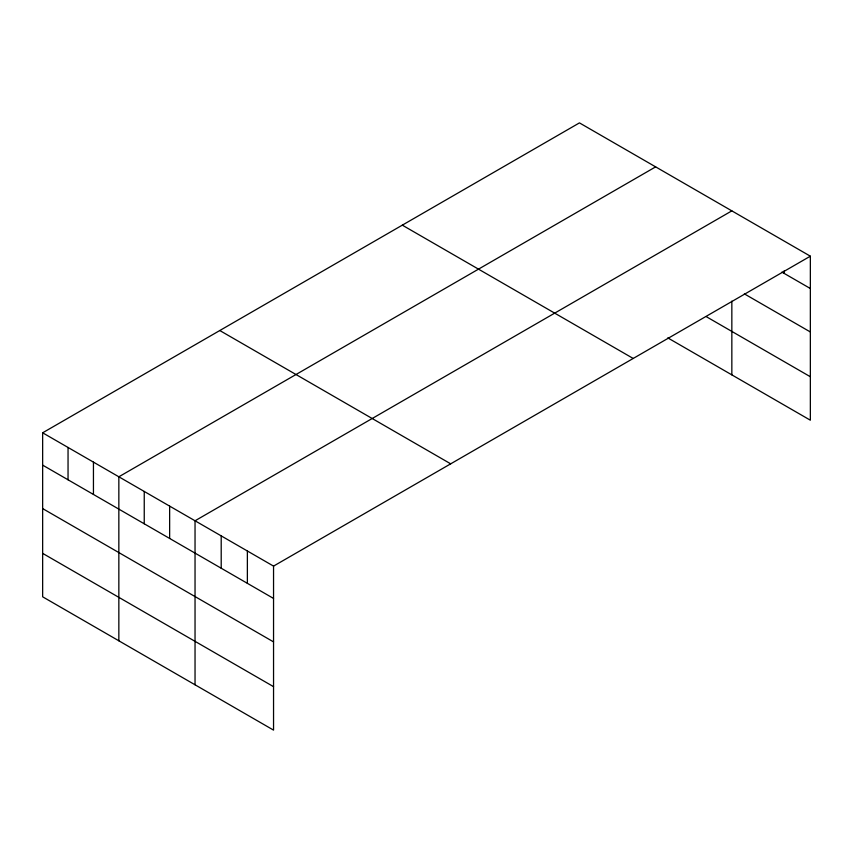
<?xml version="1.0" encoding="UTF-8"?>
<svg xmlns="http://www.w3.org/2000/svg" width="853" height="853" viewBox="0 0 853 853"><rect width="100%" height="100%" fill="white"/><g stroke="black" fill="none" stroke-linecap="round" stroke-linejoin="round"><path stroke-width="1.28" d="M42.65 432.802L273.546 566.104L273.546 730.115L42.65 596.812L42.65 432.802L579.454 122.885L810.35 256.188L810.35 420.198L667.803 337.895M655.648 166.868L118.844 476.795L118.844 640.806M731.842 210.862L195.038 520.788L195.038 684.799M273.546 566.104L810.35 256.188M781.902 272.096L810.35 288.517M744.36 293.869L810.35 331.966M706.444 316.751L810.35 376.738M402.307 225.16L633.203 358.463M219.797 330.527L450.693 463.829M42.65 465.13L273.546 598.443M42.65 508.591L273.546 641.893M42.65 553.362L273.546 686.665M784.184 270.817L784.184 273.408M731.842 301.13L731.842 374.872M247.37 551.006L247.37 583.335M221.204 535.897L221.204 568.226M169.64 506.117L169.64 538.456M144.242 491.456L144.242 523.785M93.446 462.134L93.446 494.463M68.048 447.473L68.048 479.802"/></g></svg>
